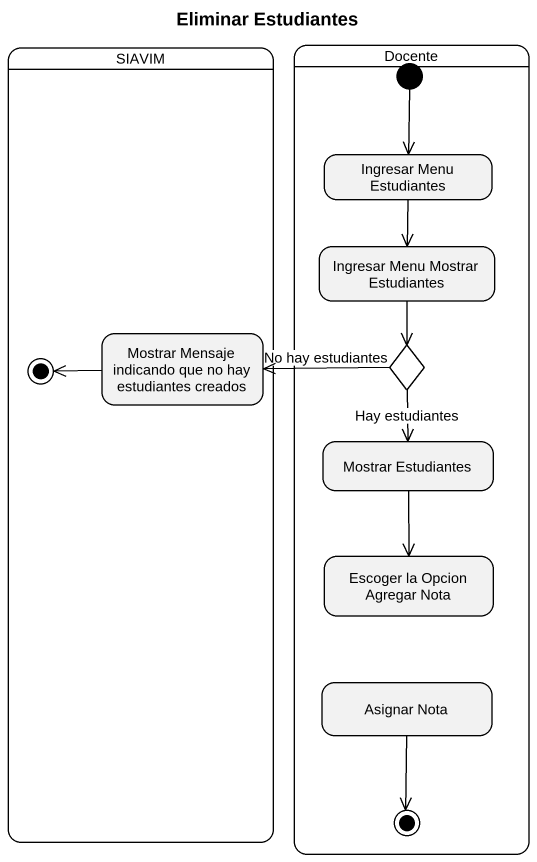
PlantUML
@startuml
title Eliminar Estudiantes
hide empty description
state SIAVIM {
  state "Mostrar Mensaje indicando que no hay estudiantes creados" as Mostrar_Mensaje_indicando
  Mostrar_Mensaje_indicando -left-> [*]
}
state Docente {
  state "Ingresar Menu Estudiantes" as Ingresar_Menu_Estudiantes
  state "Ingresar Menu Mostrar Estudiantes" as Ingresar_Menu_Mostrar
  state choice1 <<choice>>
  state "Mostrar Estudiantes" as Mostrar_Estudiantes
  state "Escoger la Opcion Agregar Nota" as Escoger_la_Opcion_Agregar
  state "Asignar Nota" as Asignar_Nota
  [*] --> Ingresar_Menu_Estudiantes
  Asignar_Nota --> [*]
}
Ingresar_Menu_Estudiantes --> Ingresar_Menu_Mostrar
Ingresar_Menu_Mostrar --> choice1
choice1 -left-> Mostrar_Mensaje_indicando : No hay estudiantes
choice1 --> Mostrar_Estudiantes : Hay estudiantes
Mostrar_Estudiantes --> Escoger_la_Opcion_Agregar
@enduml
